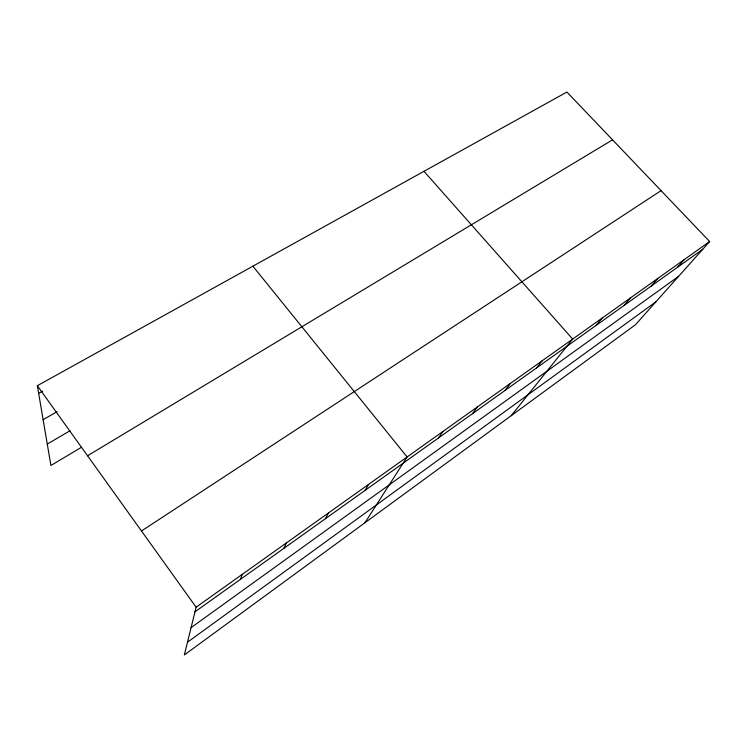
<?xml version="1.0" encoding="UTF-8"?>
<svg xmlns="http://www.w3.org/2000/svg" width="747" height="747" viewBox="0 0 747 747"><rect width="100%" height="100%" fill="white"/><g stroke="black" fill="none" stroke-linecap="round" stroke-linejoin="round"><path stroke-width="1.12" d="M709.65 241.533L196.116 607.208L184.341 654.951L635.482 324.721L709.65 241.533L566.926 92.049L37.35 385.704L50.917 465.484L81.526 447.248M240.45 579.355L242.28 574.331M283.869 548.354L286.325 542.966M325.375 518.717L328.4 513.002M365.078 490.368L368.626 484.364M364.938 522.751L407.124 456.949L252.888 266.184M438.498 437.947L442.934 431.449M472.496 413.67L477.314 406.966M505.177 390.336L510.35 383.454M536.617 367.888L542.107 360.838M511.228 415.677L572.669 339.073L423.988 171.315M596.05 325.459L602.091 318.119M624.165 305.383L630.449 297.932M651.281 286.017L657.79 278.454M677.464 267.323L684.177 259.667M187.478 642.233L655.875 301.844M191.073 627.657L678.678 276.278M194.976 611.821L702.75 249.274M141.482 530.986L661.058 190.644M87.548 455.745L612.559 139.838M47.276 444.073L69.994 430.786M43.13 419.674L57.052 411.709M38.648 393.352L42.672 391.111M37.35 385.704L196.116 607.208"/></g></svg>
